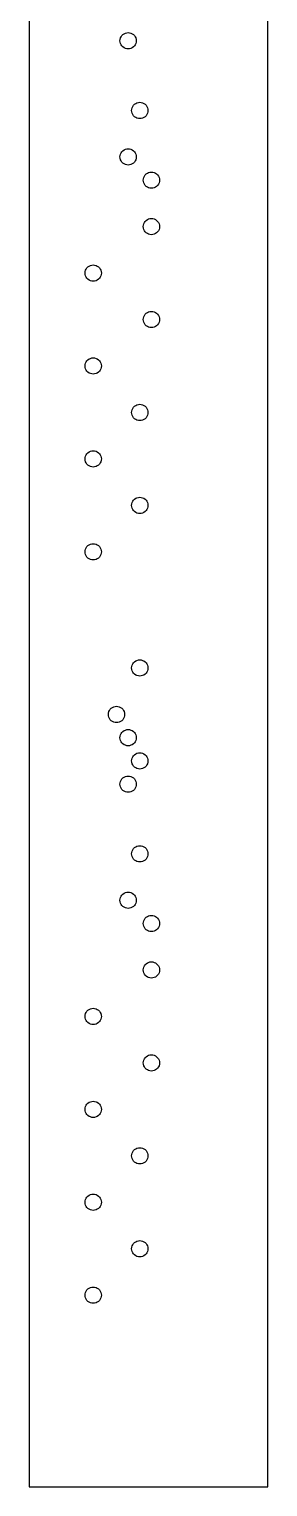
# Model space of a CAD drawing. Header units: metres. Extents: x 0 to 41, y 0 to 2000.
# Drawn here: x 0 to 41, y 0 to 251 of the extents above; entities that cross this region are included whole.
import ezdxf

# ---------------------------------------------------------------- set-up
doc = ezdxf.new("R2010")
doc.units = ezdxf.units.M

msp = doc.modelspace()

# ---------------------------------------------------------------- linework, layer by layer
for p, q in [((0, 2000), (0, 0)), ((41, 0), (41, 2000)), ((15.6, 249), (15.6213, 249.243)), ((15.6213, 248.757), (15.6, 249)), ((15.6213, 249.243), (15.6844, 249.479)), ((15.6844, 248.521), (15.6213, 248.757)), ((15.6844, 249.479), (15.7876, 249.7)), ((15.7876, 248.3), (15.6844, 248.521)), ((15.7876, 249.7), (15.9275, 249.9)), ((15.9275, 249.9), (16.1001, 250.072)), ((16.1001, 250.072), (16.3, 250.212)), ((16.3, 250.212), (16.5212, 250.316)), ((16.5212, 250.316), (16.7569, 250.379)), ((16.7569, 250.379), (17, 250.4)), ((17, 250.4), (17.2431, 250.379)), ((17.2431, 250.379), (17.4788, 250.316)), ((17.4788, 250.316), (17.7, 250.212)), ((17.7, 250.212), (17.8999, 250.072)), ((17.8999, 250.072), (18.0724, 249.9)), ((18.0724, 249.9), (18.2124, 249.7)), ((18.2124, 249.7), (18.3156, 249.479)), ((18.3156, 248.521), (18.2124, 248.3)), ((18.3156, 249.479), (18.3787, 249.243)), ((18.3787, 248.757), (18.3156, 248.521)), ((18.3787, 249.243), (18.4, 249)), ((18.4, 249), (18.3787, 248.757)), ((15.9275, 248.1), (15.7876, 248.3)), ((16.1001, 247.928), (15.9275, 248.1)), ((16.3, 247.788), (16.1001, 247.928)), ((16.5212, 247.684), (16.3, 247.788)), ((16.7569, 247.621), (16.5212, 247.684)), ((17, 247.6), (16.7569, 247.621)), ((17.2431, 247.621), (17, 247.6)), ((17.4788, 247.684), (17.2431, 247.621)), ((17.7, 247.788), (17.4788, 247.684)), ((17.8999, 247.928), (17.7, 247.788)), ((18.0724, 248.1), (17.8999, 247.928)), ((18.2124, 248.3), (18.0724, 248.1)), ((17.6, 237), (17.6213, 237.243)), ((17.6213, 236.757), (17.6, 237)), ((17.6213, 237.243), (17.6844, 237.479)), ((17.6844, 236.521), (17.6213, 236.757)), ((17.6844, 237.479), (17.7876, 237.7)), ((17.7876, 236.3), (17.6844, 236.521)), ((17.7876, 237.7), (17.9275, 237.9)), ((17.9275, 236.1), (17.7876, 236.3)), ((17.9275, 237.9), (18.1001, 238.072)), ((18.1001, 235.928), (17.9275, 236.1)), ((18.1001, 238.072), (18.3, 238.212)), ((18.3, 238.212), (18.5212, 238.316)), ((18.5212, 238.316), (18.7569, 238.379)), ((18.7569, 238.379), (19, 238.4)), ((19, 238.4), (19.2431, 238.379)), ((19.2431, 238.379), (19.4788, 238.316)), ((19.4788, 238.316), (19.7, 238.212)), ((19.7, 238.212), (19.8999, 238.072)), ((19.8999, 238.072), (20.0724, 237.9)), ((20.0724, 236.1), (19.8999, 235.928)), ((20.0724, 237.9), (20.2124, 237.7)), ((20.2124, 236.3), (20.0724, 236.1)), ((20.2124, 237.7), (20.3156, 237.479)), ((20.3156, 236.521), (20.2124, 236.3)), ((20.3156, 237.479), (20.3787, 237.243)), ((20.3787, 236.757), (20.3156, 236.521)), ((20.3787, 237.243), (20.4, 237)), ((20.4, 237), (20.3787, 236.757)), ((18.3, 235.788), (18.1001, 235.928)), ((18.5212, 235.684), (18.3, 235.788)), ((18.7569, 235.621), (18.5212, 235.684)), ((19, 235.6), (18.7569, 235.621)), ((19.2431, 235.621), (19, 235.6)), ((19.4788, 235.684), (19.2431, 235.621)), ((19.7, 235.788), (19.4788, 235.684)), ((19.8999, 235.928), (19.7, 235.788)), ((15.6, 229), (15.6213, 229.243)), ((15.6213, 228.757), (15.6, 229)), ((15.6213, 229.243), (15.6844, 229.479)), ((15.6844, 228.521), (15.6213, 228.757)), ((15.6844, 229.479), (15.7876, 229.7)), ((15.7876, 228.3), (15.6844, 228.521)), ((15.7876, 229.7), (15.9275, 229.9)), ((15.9275, 229.9), (16.1001, 230.072)), ((16.1001, 230.072), (16.3, 230.212)), ((16.3, 230.212), (16.5212, 230.316)), ((16.5212, 230.316), (16.7569, 230.379)), ((16.7569, 230.379), (17, 230.4)), ((17, 230.4), (17.2431, 230.379)), ((17.2431, 230.379), (17.4788, 230.316)), ((17.4788, 230.316), (17.7, 230.212)), ((17.7, 230.212), (17.8999, 230.072)), ((17.8999, 230.072), (18.0724, 229.9)), ((18.0724, 229.9), (18.2124, 229.7)), ((18.2124, 229.7), (18.3156, 229.479)), ((18.3156, 228.521), (18.2124, 228.3)), ((18.3156, 229.479), (18.3787, 229.243)), ((18.3787, 228.757), (18.3156, 228.521)), ((18.3787, 229.243), (18.4, 229)), ((18.4, 229), (18.3787, 228.757)), ((15.9275, 228.1), (15.7876, 228.3)), ((16.1001, 227.928), (15.9275, 228.1)), ((16.3, 227.788), (16.1001, 227.928)), ((16.5212, 227.684), (16.3, 227.788)), ((16.7569, 227.621), (16.5212, 227.684)), ((17, 227.6), (16.7569, 227.621)), ((17.2431, 227.621), (17, 227.6)), ((17.4788, 227.684), (17.2431, 227.621)), ((17.7, 227.788), (17.4788, 227.684)), ((17.8999, 227.928), (17.7, 227.788)), ((18.0724, 228.1), (17.8999, 227.928)), ((18.2124, 228.3), (18.0724, 228.1)), ((19.7876, 225.7), (19.9275, 225.9)), ((19.9275, 225.9), (20.1001, 226.072)), ((20.1001, 226.072), (20.3, 226.212)), ((20.3, 226.212), (20.5212, 226.316)), ((20.5212, 226.316), (20.7569, 226.379)), ((20.7569, 226.379), (21, 226.4)), ((21, 226.4), (21.2431, 226.379)), ((21.2431, 226.379), (21.4788, 226.316)), ((21.4788, 226.316), (21.7, 226.212)), ((21.7, 226.212), (21.8999, 226.072)), ((21.8999, 226.072), (22.0724, 225.9)), ((22.0724, 225.9), (22.2124, 225.7)), ((19.6, 225), (19.6213, 225.243)), ((19.6213, 224.757), (19.6, 225)), ((19.6213, 225.243), (19.6844, 225.479)), ((19.6844, 224.521), (19.6213, 224.757)), ((19.6844, 225.479), (19.7876, 225.7)), ((19.7876, 224.3), (19.6844, 224.521)), ((19.9275, 224.1), (19.7876, 224.3)), ((20.1001, 223.928), (19.9275, 224.1)), ((20.3, 223.788), (20.1001, 223.928)), ((20.5212, 223.684), (20.3, 223.788)), ((20.7569, 223.621), (20.5212, 223.684)), ((21, 223.6), (20.7569, 223.621)), ((21.2431, 223.621), (21, 223.6)), ((21.4788, 223.684), (21.2431, 223.621)), ((21.7, 223.788), (21.4788, 223.684)), ((21.8999, 223.928), (21.7, 223.788)), ((22.0724, 224.1), (21.8999, 223.928)), ((22.2124, 224.3), (22.0724, 224.1)), ((22.2124, 225.7), (22.3156, 225.479)), ((22.3156, 224.521), (22.2124, 224.3)), ((22.3156, 225.479), (22.3787, 225.243)), ((22.3787, 224.757), (22.3156, 224.521)), ((22.3787, 225.243), (22.4, 225)), ((22.4, 225), (22.3787, 224.757)), ((20.5212, 218.316), (20.7569, 218.379)), ((20.7569, 218.379), (21, 218.4)), ((21, 218.4), (21.2431, 218.379)), ((21.2431, 218.379), (21.4788, 218.316)), ((19.6, 217), (19.6213, 217.243)), ((19.6213, 216.757), (19.6, 217)), ((19.6213, 217.243), (19.6844, 217.479)), ((19.6844, 216.521), (19.6213, 216.757)), ((19.6844, 217.479), (19.7876, 217.7)), ((19.7876, 216.3), (19.6844, 216.521)), ((19.7876, 217.7), (19.9275, 217.9)), ((19.9275, 216.1), (19.7876, 216.3)), ((19.9275, 217.9), (20.1001, 218.072)), ((20.1001, 215.928), (19.9275, 216.1)), ((20.1001, 218.072), (20.3, 218.212)), ((20.3, 215.788), (20.1001, 215.928)), ((20.3, 218.212), (20.5212, 218.316)), ((21.4788, 218.316), (21.7, 218.212)), ((21.7, 218.212), (21.8999, 218.072)), ((21.8999, 215.928), (21.7, 215.788)), ((21.8999, 218.072), (22.0724, 217.9)), ((22.0724, 216.1), (21.8999, 215.928)), ((22.0724, 217.9), (22.2124, 217.7)), ((22.2124, 216.3), (22.0724, 216.1)), ((22.2124, 217.7), (22.3156, 217.479)), ((22.3156, 216.521), (22.2124, 216.3)), ((22.3156, 217.479), (22.3787, 217.243)), ((22.3787, 216.757), (22.3156, 216.521)), ((22.3787, 217.243), (22.4, 217)), ((22.4, 217), (22.3787, 216.757)), ((20.5212, 215.684), (20.3, 215.788)), ((20.7569, 215.621), (20.5212, 215.684)), ((21, 215.6), (20.7569, 215.621)), ((21.2431, 215.621), (21, 215.6)), ((21.4788, 215.684), (21.2431, 215.621)), ((21.7, 215.788), (21.4788, 215.684)), ((9.59999, 209), (9.62126, 209.243)), ((9.62126, 208.757), (9.59999, 209)), ((9.62126, 209.243), (9.68442, 209.479)), ((9.68442, 208.521), (9.62126, 208.757)), ((9.68442, 209.479), (9.78755, 209.7)), ((9.78755, 208.3), (9.68442, 208.521)), ((9.78755, 209.7), (9.92754, 209.9)), ((9.92754, 209.9), (10.1001, 210.072)), ((10.1001, 210.072), (10.3, 210.212)), ((10.3, 210.212), (10.5212, 210.316)), ((10.5212, 210.316), (10.7569, 210.379)), ((10.7569, 210.379), (11, 210.4)), ((11, 210.4), (11.2431, 210.379)), ((11.2431, 210.379), (11.4788, 210.316)), ((11.4788, 210.316), (11.7, 210.212)), ((11.7, 210.212), (11.8999, 210.072)), ((11.8999, 210.072), (12.0724, 209.9)), ((12.0724, 209.9), (12.2124, 209.7)), ((12.2124, 209.7), (12.3156, 209.479)), ((12.3156, 208.521), (12.2124, 208.3)), ((12.3156, 209.479), (12.3787, 209.243)), ((12.3787, 208.757), (12.3156, 208.521)), ((12.3787, 209.243), (12.4, 209)), ((12.4, 209), (12.3787, 208.757)), ((9.92754, 208.1), (9.78755, 208.3)), ((10.1001, 207.928), (9.92754, 208.1)), ((10.3, 207.788), (10.1001, 207.928)), ((10.5212, 207.684), (10.3, 207.788)), ((10.7569, 207.621), (10.5212, 207.684)), ((11, 207.6), (10.7569, 207.621)), ((11.2431, 207.621), (11, 207.6)), ((11.4788, 207.684), (11.2431, 207.621)), ((11.7, 207.788), (11.4788, 207.684)), ((11.8999, 207.928), (11.7, 207.788)), ((12.0724, 208.1), (11.8999, 207.928)), ((12.2124, 208.3), (12.0724, 208.1)), ((19.6, 201), (19.6213, 201.243)), ((19.6213, 200.757), (19.6, 201)), ((19.6213, 201.243), (19.6844, 201.479)), ((19.6844, 201.479), (19.7876, 201.7)), ((19.7876, 201.7), (19.9275, 201.9)), ((19.9275, 201.9), (20.1001, 202.072)), ((20.1001, 202.072), (20.3, 202.212)), ((20.3, 202.212), (20.5212, 202.316)), ((20.5212, 202.316), (20.7569, 202.379)), ((20.7569, 202.379), (21, 202.4)), ((21, 202.4), (21.2431, 202.379)), ((21.2431, 202.379), (21.4788, 202.316)), ((21.4788, 202.316), (21.7, 202.212)), ((21.7, 202.212), (21.8999, 202.072)), ((21.8999, 202.072), (22.0724, 201.9)), ((22.0724, 201.9), (22.2124, 201.7)), ((22.2124, 201.7), (22.3156, 201.479)), ((22.3156, 201.479), (22.3787, 201.243)), ((22.3787, 201.243), (22.4, 201)), ((22.4, 201), (22.3787, 200.757)), ((19.6844, 200.521), (19.6213, 200.757)), ((19.7876, 200.3), (19.6844, 200.521)), ((19.9275, 200.1), (19.7876, 200.3)), ((20.1001, 199.928), (19.9275, 200.1)), ((20.3, 199.788), (20.1001, 199.928)), ((20.5212, 199.684), (20.3, 199.788)), ((20.7569, 199.621), (20.5212, 199.684)), ((21, 199.6), (20.7569, 199.621)), ((21.2431, 199.621), (21, 199.6)), ((21.4788, 199.684), (21.2431, 199.621)), ((21.7, 199.788), (21.4788, 199.684)), ((21.8999, 199.928), (21.7, 199.788)), ((22.0724, 200.1), (21.8999, 199.928)), ((22.2124, 200.3), (22.0724, 200.1)), ((22.3156, 200.521), (22.2124, 200.3)), ((22.3787, 200.757), (22.3156, 200.521)), ((9.62126, 193.243), (9.68442, 193.479)), ((9.68442, 193.479), (9.78755, 193.7)), ((9.78755, 193.7), (9.92754, 193.9)), ((9.92754, 193.9), (10.1001, 194.072)), ((10.1001, 194.072), (10.3, 194.212)), ((10.3, 194.212), (10.5212, 194.316)), ((10.5212, 194.316), (10.7569, 194.379)), ((10.7569, 194.379), (11, 194.4)), ((11, 194.4), (11.2431, 194.379)), ((11.2431, 194.379), (11.4788, 194.316)), ((11.4788, 194.316), (11.7, 194.212)), ((11.7, 194.212), (11.8999, 194.072)), ((11.8999, 194.072), (12.0724, 193.9)), ((12.0724, 193.9), (12.2124, 193.7)), ((12.2124, 193.7), (12.3156, 193.479)), ((12.3156, 193.479), (12.3787, 193.243)), ((9.59999, 193), (9.62126, 193.243)), ((9.62126, 192.757), (9.59999, 193)), ((9.68442, 192.521), (9.62126, 192.757)), ((9.78755, 192.3), (9.68442, 192.521)), ((9.92754, 192.1), (9.78755, 192.3)), ((10.1001, 191.928), (9.92754, 192.1)), ((10.3, 191.788), (10.1001, 191.928)), ((10.5212, 191.684), (10.3, 191.788)), ((10.7569, 191.621), (10.5212, 191.684)), ((11, 191.6), (10.7569, 191.621)), ((11.2431, 191.621), (11, 191.6)), ((11.4788, 191.684), (11.2431, 191.621)), ((11.7, 191.788), (11.4788, 191.684)), ((11.8999, 191.928), (11.7, 191.788)), ((12.0724, 192.1), (11.8999, 191.928)), ((12.2124, 192.3), (12.0724, 192.1)), ((12.3156, 192.521), (12.2124, 192.3)), ((12.3787, 192.757), (12.3156, 192.521)), ((12.3787, 193.243), (12.4, 193)), ((12.4, 193), (12.3787, 192.757)), ((17.7876, 185.7), (17.9275, 185.9)), ((17.9275, 185.9), (18.1001, 186.072)), ((18.1001, 186.072), (18.3, 186.212)), ((18.3, 186.212), (18.5212, 186.316)), ((18.5212, 186.316), (18.7569, 186.379)), ((18.7569, 186.379), (19, 186.4)), ((19, 186.4), (19.2431, 186.379)), ((19.2431, 186.379), (19.4788, 186.316)), ((19.4788, 186.316), (19.7, 186.212)), ((19.7, 186.212), (19.8999, 186.072)), ((19.8999, 186.072), (20.0724, 185.9)), ((20.0724, 185.9), (20.2124, 185.7)), ((17.6, 185), (17.6213, 185.243)), ((17.6213, 184.757), (17.6, 185)), ((17.6213, 185.243), (17.6844, 185.479)), ((17.6844, 184.521), (17.6213, 184.757)), ((17.6844, 185.479), (17.7876, 185.7)), ((17.7876, 184.3), (17.6844, 184.521)), ((17.9275, 184.1), (17.7876, 184.3)), ((18.1001, 183.928), (17.9275, 184.1)), ((18.3, 183.788), (18.1001, 183.928)), ((18.5212, 183.684), (18.3, 183.788)), ((18.7569, 183.621), (18.5212, 183.684)), ((19, 183.6), (18.7569, 183.621)), ((19.2431, 183.621), (19, 183.6)), ((19.4788, 183.684), (19.2431, 183.621)), ((19.7, 183.788), (19.4788, 183.684)), ((19.8999, 183.928), (19.7, 183.788)), ((20.0724, 184.1), (19.8999, 183.928)), ((20.2124, 184.3), (20.0724, 184.1)), ((20.2124, 185.7), (20.3156, 185.479)), ((20.3156, 184.521), (20.2124, 184.3)), ((20.3156, 185.479), (20.3787, 185.243)), ((20.3787, 184.757), (20.3156, 184.521)), ((20.3787, 185.243), (20.4, 185)), ((20.4, 185), (20.3787, 184.757)), ((10.1001, 178.072), (10.3, 178.212)), ((10.3, 178.212), (10.5212, 178.316)), ((10.5212, 178.316), (10.7569, 178.379)), ((10.7569, 178.379), (11, 178.4)), ((11, 178.4), (11.2431, 178.379)), ((11.2431, 178.379), (11.4788, 178.316)), ((11.4788, 178.316), (11.7, 178.212)), ((11.7, 178.212), (11.8999, 178.072)), ((9.59999, 177), (9.62126, 177.243)), ((9.62126, 176.757), (9.59999, 177)), ((9.62126, 177.243), (9.68442, 177.479)), ((9.68442, 176.521), (9.62126, 176.757)), ((9.68442, 177.479), (9.78755, 177.7)), ((9.78755, 176.3), (9.68442, 176.521)), ((9.78755, 177.7), (9.92754, 177.9)), ((9.92754, 176.1), (9.78755, 176.3)), ((9.92754, 177.9), (10.1001, 178.072)), ((10.1001, 175.928), (9.92754, 176.1)), ((10.3, 175.788), (10.1001, 175.928)), ((10.5212, 175.684), (10.3, 175.788)), ((11.7, 175.788), (11.4788, 175.684)), ((11.8999, 175.928), (11.7, 175.788)), ((11.8999, 178.072), (12.0724, 177.9)), ((12.0724, 176.1), (11.8999, 175.928)), ((12.0724, 177.9), (12.2124, 177.7)), ((12.2124, 176.3), (12.0724, 176.1)), ((12.2124, 177.7), (12.3156, 177.479)), ((12.3156, 176.521), (12.2124, 176.3)), ((12.3156, 177.479), (12.3787, 177.243)), ((12.3787, 176.757), (12.3156, 176.521)), ((12.3787, 177.243), (12.4, 177)), ((12.4, 177), (12.3787, 176.757)), ((10.7569, 175.621), (10.5212, 175.684)), ((11, 175.6), (10.7569, 175.621)), ((11.2431, 175.621), (11, 175.6)), ((11.4788, 175.684), (11.2431, 175.621)), ((17.6, 169), (17.6213, 169.243)), ((17.6213, 168.757), (17.6, 169)), ((17.6213, 169.243), (17.6844, 169.479)), ((17.6844, 168.521), (17.6213, 168.757)), ((17.6844, 169.479), (17.7876, 169.7)), ((17.7876, 168.3), (17.6844, 168.521)), ((17.7876, 169.7), (17.9275, 169.9)), ((17.9275, 168.1), (17.7876, 168.3)), ((17.9275, 169.9), (18.1001, 170.072)), ((18.1001, 170.072), (18.3, 170.212)), ((18.3, 170.212), (18.5212, 170.316)), ((18.5212, 170.316), (18.7569, 170.379)), ((18.7569, 170.379), (19, 170.4)), ((19, 170.4), (19.2431, 170.379)), ((19.2431, 170.379), (19.4788, 170.316)), ((19.4788, 170.316), (19.7, 170.212)), ((19.7, 170.212), (19.8999, 170.072)), ((19.8999, 170.072), (20.0724, 169.9)), ((20.0724, 169.9), (20.2124, 169.7)), ((20.2124, 168.3), (20.0724, 168.1)), ((20.2124, 169.7), (20.3156, 169.479)), ((20.3156, 168.521), (20.2124, 168.3)), ((20.3156, 169.479), (20.3787, 169.243)), ((20.3787, 168.757), (20.3156, 168.521)), ((20.3787, 169.243), (20.4, 169)), ((20.4, 169), (20.3787, 168.757)), ((18.1001, 167.928), (17.9275, 168.1)), ((18.3, 167.788), (18.1001, 167.928)), ((18.5212, 167.684), (18.3, 167.788)), ((18.7569, 167.621), (18.5212, 167.684)), ((19, 167.6), (18.7569, 167.621)), ((19.2431, 167.621), (19, 167.6)), ((19.4788, 167.684), (19.2431, 167.621)), ((19.7, 167.788), (19.4788, 167.684)), ((19.8999, 167.928), (19.7, 167.788)), ((20.0724, 168.1), (19.8999, 167.928)), ((9.59999, 161), (9.62126, 161.243)), ((9.62126, 160.757), (9.59999, 161)), ((9.62126, 161.243), (9.68442, 161.479)), ((9.68442, 160.521), (9.62126, 160.757)), ((9.68442, 161.479), (9.78755, 161.7)), ((9.78755, 161.7), (9.92754, 161.9)), ((9.92754, 161.9), (10.1001, 162.072)), ((10.1001, 162.072), (10.3, 162.212)), ((10.3, 162.212), (10.5212, 162.316)), ((10.5212, 162.316), (10.7569, 162.379)), ((10.7569, 162.379), (11, 162.4)), ((11, 162.4), (11.2431, 162.379)), ((11.2431, 162.379), (11.4788, 162.316)), ((11.4788, 162.316), (11.7, 162.212)), ((11.7, 162.212), (11.8999, 162.072)), ((11.8999, 162.072), (12.0724, 161.9)), ((12.0724, 161.9), (12.2124, 161.7)), ((12.2124, 161.7), (12.3156, 161.479)), ((12.3156, 161.479), (12.3787, 161.243)), ((12.3787, 160.757), (12.3156, 160.521)), ((12.3787, 161.243), (12.4, 161)), ((12.4, 161), (12.3787, 160.757)), ((9.78755, 160.3), (9.68442, 160.521)), ((9.92754, 160.1), (9.78755, 160.3)), ((10.1001, 159.928), (9.92754, 160.1)), ((10.3, 159.788), (10.1001, 159.928)), ((10.5212, 159.684), (10.3, 159.788)), ((10.7569, 159.621), (10.5212, 159.684)), ((11, 159.6), (10.7569, 159.621)), ((11.2431, 159.621), (11, 159.6)), ((11.4788, 159.684), (11.2431, 159.621)), ((11.7, 159.788), (11.4788, 159.684)), ((11.8999, 159.928), (11.7, 159.788)), ((12.0724, 160.1), (11.8999, 159.928)), ((12.2124, 160.3), (12.0724, 160.1)), ((12.3156, 160.521), (12.2124, 160.3)), ((17.6, 141), (17.6213, 141.243)), ((17.6213, 140.757), (17.6, 141)), ((17.6213, 141.243), (17.6844, 141.479)), ((17.6844, 140.521), (17.6213, 140.757)), ((17.6844, 141.479), (17.7876, 141.7)), ((17.7876, 141.7), (17.9275, 141.9)), ((17.9275, 141.9), (18.1001, 142.072)), ((18.1001, 142.072), (18.3, 142.212)), ((18.3, 142.212), (18.5212, 142.316)), ((18.5212, 142.316), (18.7569, 142.379)), ((18.7569, 142.379), (19, 142.4)), ((19, 142.4), (19.2431, 142.379)), ((19.2431, 142.379), (19.4788, 142.316)), ((19.4788, 142.316), (19.7, 142.212)), ((19.7, 142.212), (19.8999, 142.072)), ((19.8999, 142.072), (20.0724, 141.9)), ((20.0724, 141.9), (20.2124, 141.7)), ((20.2124, 141.7), (20.3156, 141.479)), ((20.3156, 141.479), (20.3787, 141.243)), ((20.3787, 140.757), (20.3156, 140.521)), ((20.3787, 141.243), (20.4, 141)), ((20.4, 141), (20.3787, 140.757)), ((17.7876, 140.3), (17.6844, 140.521)), ((17.9275, 140.1), (17.7876, 140.3)), ((18.1001, 139.928), (17.9275, 140.1)), ((18.3, 139.788), (18.1001, 139.928)), ((18.5212, 139.684), (18.3, 139.788)), ((18.7569, 139.621), (18.5212, 139.684)), ((19, 139.6), (18.7569, 139.621)), ((19.2431, 139.621), (19, 139.6)), ((19.4788, 139.684), (19.2431, 139.621)), ((19.7, 139.788), (19.4788, 139.684)), ((19.8999, 139.928), (19.7, 139.788)), ((20.0724, 140.1), (19.8999, 139.928)), ((20.2124, 140.3), (20.0724, 140.1)), ((20.3156, 140.521), (20.2124, 140.3)), ((13.6, 133), (13.6213, 133.243)), ((13.6213, 133.243), (13.6844, 133.479)), ((13.6844, 133.479), (13.7876, 133.7)), ((13.7876, 133.7), (13.9275, 133.9)), ((13.9275, 133.9), (14.1001, 134.072)), ((14.1001, 134.072), (14.3, 134.212)), ((14.3, 134.212), (14.5212, 134.316)), ((14.5212, 134.316), (14.7569, 134.379)), ((14.7569, 134.379), (15, 134.4)), ((15, 134.4), (15.2431, 134.379)), ((15.2431, 134.379), (15.4788, 134.316)), ((15.4788, 134.316), (15.7, 134.212)), ((15.7, 134.212), (15.8999, 134.072)), ((15.8999, 134.072), (16.0724, 133.9)), ((16.0724, 133.9), (16.2124, 133.7)), ((16.2124, 133.7), (16.3156, 133.479)), ((16.3156, 133.479), (16.3787, 133.243)), ((16.3787, 133.243), (16.4, 133)), ((13.6213, 132.757), (13.6, 133)), ((13.6844, 132.521), (13.6213, 132.757)), ((13.7876, 132.3), (13.6844, 132.521)), ((13.9275, 132.1), (13.7876, 132.3)), ((14.1001, 131.928), (13.9275, 132.1)), ((14.3, 131.788), (14.1001, 131.928)), ((14.5212, 131.684), (14.3, 131.788)), ((14.7569, 131.621), (14.5212, 131.684)), ((15, 131.6), (14.7569, 131.621)), ((15.2431, 131.621), (15, 131.6)), ((15.4788, 131.684), (15.2431, 131.621)), ((15.7, 131.788), (15.4788, 131.684)), ((15.8999, 131.928), (15.7, 131.788)), ((16.0724, 132.1), (15.8999, 131.928)), ((16.2124, 132.3), (16.0724, 132.1)), ((16.3156, 132.521), (16.2124, 132.3)), ((16.3787, 132.757), (16.3156, 132.521)), ((16.4, 133), (16.3787, 132.757)), ((15.6, 129), (15.6213, 129.243)), ((15.6213, 128.757), (15.6, 129)), ((15.6213, 129.243), (15.6844, 129.479)), ((15.6844, 128.521), (15.6213, 128.757)), ((15.6844, 129.479), (15.7876, 129.7)), ((15.7876, 128.3), (15.6844, 128.521)), ((15.7876, 129.7), (15.9275, 129.9)), ((15.9275, 128.1), (15.7876, 128.3)), ((15.9275, 129.9), (16.1001, 130.072)), ((16.1001, 127.928), (15.9275, 128.1)), ((16.1001, 130.072), (16.3, 130.212)), ((16.3, 130.212), (16.5212, 130.316)), ((16.5212, 130.316), (16.7569, 130.379)), ((16.7569, 130.379), (17, 130.4)), ((17, 130.4), (17.2431, 130.379)), ((17.2431, 130.379), (17.4788, 130.316)), ((17.4788, 130.316), (17.7, 130.212)), ((17.7, 130.212), (17.8999, 130.072)), ((17.8999, 130.072), (18.0724, 129.9)), ((18.0724, 128.1), (17.8999, 127.928)), ((18.0724, 129.9), (18.2124, 129.7)), ((18.2124, 128.3), (18.0724, 128.1)), ((18.2124, 129.7), (18.3156, 129.479)), ((18.3156, 128.521), (18.2124, 128.3)), ((18.3156, 129.479), (18.3787, 129.243)), ((18.3787, 128.757), (18.3156, 128.521)), ((18.3787, 129.243), (18.4, 129)), ((18.4, 129), (18.3787, 128.757)), ((16.3, 127.788), (16.1001, 127.928)), ((16.5212, 127.684), (16.3, 127.788)), ((16.7569, 127.621), (16.5212, 127.684)), ((17, 127.6), (16.7569, 127.621)), ((17.2431, 127.621), (17, 127.6)), ((17.4788, 127.684), (17.2431, 127.621)), ((17.7, 127.788), (17.4788, 127.684)), ((17.6844, 125.479), (17.7876, 125.7)), ((17.8999, 127.928), (17.7, 127.788)), ((17.7876, 125.7), (17.9275, 125.9)), ((17.9275, 125.9), (18.1001, 126.072)), ((18.1001, 126.072), (18.3, 126.212)), ((18.3, 126.212), (18.5212, 126.316)), ((18.5212, 126.316), (18.7569, 126.379)), ((18.7569, 126.379), (19, 126.4)), ((19, 126.4), (19.2431, 126.379)), ((19.2431, 126.379), (19.4788, 126.316)), ((19.4788, 126.316), (19.7, 126.212)), ((19.7, 126.212), (19.8999, 126.072)), ((19.8999, 126.072), (20.0724, 125.9)), ((20.0724, 125.9), (20.2124, 125.7)), ((20.2124, 125.7), (20.3156, 125.479)), ((17.6, 125), (17.6213, 125.243)), ((17.6213, 124.757), (17.6, 125)), ((17.6213, 125.243), (17.6844, 125.479)), ((17.6844, 124.521), (17.6213, 124.757)), ((17.7876, 124.3), (17.6844, 124.521)), ((17.9275, 124.1), (17.7876, 124.3)), ((18.1001, 123.928), (17.9275, 124.1)), ((18.3, 123.788), (18.1001, 123.928)), ((18.5212, 123.684), (18.3, 123.788)), ((18.7569, 123.621), (18.5212, 123.684)), ((19, 123.6), (18.7569, 123.621)), ((19.2431, 123.621), (19, 123.6)), ((19.4788, 123.684), (19.2431, 123.621)), ((19.7, 123.788), (19.4788, 123.684)), ((19.8999, 123.928), (19.7, 123.788)), ((20.0724, 124.1), (19.8999, 123.928)), ((20.2124, 124.3), (20.0724, 124.1)), ((20.3156, 124.521), (20.2124, 124.3)), ((20.3156, 125.479), (20.3787, 125.243)), ((20.3787, 124.757), (20.3156, 124.521)), ((20.3787, 125.243), (20.4, 125)), ((20.4, 125), (20.3787, 124.757)), ((15.6, 121), (15.6213, 121.243)), ((15.6213, 120.757), (15.6, 121)), ((15.6213, 121.243), (15.6844, 121.479)), ((15.6844, 120.521), (15.6213, 120.757)), ((15.6844, 121.479), (15.7876, 121.7)), ((15.7876, 120.3), (15.6844, 120.521)), ((15.7876, 121.7), (15.9275, 121.9)), ((15.9275, 121.9), (16.1001, 122.072)), ((16.1001, 122.072), (16.3, 122.212)), ((16.3, 122.212), (16.5212, 122.316)), ((16.5212, 122.316), (16.7569, 122.379)), ((16.7569, 122.379), (17, 122.4)), ((17, 122.4), (17.2431, 122.379)), ((17.2431, 122.379), (17.4788, 122.316)), ((17.4788, 122.316), (17.7, 122.212)), ((17.7, 122.212), (17.8999, 122.072)), ((17.8999, 122.072), (18.0724, 121.9)), ((18.0724, 121.9), (18.2124, 121.7)), ((18.2124, 121.7), (18.3156, 121.479)), ((18.3156, 120.521), (18.2124, 120.3)), ((18.3156, 121.479), (18.3787, 121.243)), ((18.3787, 120.757), (18.3156, 120.521)), ((18.3787, 121.243), (18.4, 121)), ((18.4, 121), (18.3787, 120.757)), ((15.9275, 120.1), (15.7876, 120.3)), ((16.1001, 119.928), (15.9275, 120.1)), ((16.3, 119.788), (16.1001, 119.928)), ((16.5212, 119.684), (16.3, 119.788)), ((16.7569, 119.621), (16.5212, 119.684)), ((17, 119.6), (16.7569, 119.621)), ((17.2431, 119.621), (17, 119.6)), ((17.4788, 119.684), (17.2431, 119.621)), ((17.7, 119.788), (17.4788, 119.684)), ((17.8999, 119.928), (17.7, 119.788)), ((18.0724, 120.1), (17.8999, 119.928)), ((18.2124, 120.3), (18.0724, 120.1)), ((17.6, 109), (17.6213, 109.243)), ((17.6213, 108.757), (17.6, 109)), ((17.6213, 109.243), (17.6844, 109.479)), ((17.6844, 108.521), (17.6213, 108.757)), ((17.6844, 109.479), (17.7876, 109.7)), ((17.7876, 108.3), (17.6844, 108.521)), ((17.7876, 109.7), (17.9275, 109.9)), ((17.9275, 108.1), (17.7876, 108.3)), ((17.9275, 109.9), (18.1001, 110.072)), ((18.1001, 107.928), (17.9275, 108.1)), ((18.1001, 110.072), (18.3, 110.212)), ((18.3, 110.212), (18.5212, 110.316)), ((18.5212, 110.316), (18.7569, 110.379)), ((18.7569, 110.379), (19, 110.4)), ((19, 110.4), (19.2431, 110.379)), ((19.2431, 110.379), (19.4788, 110.316)), ((19.4788, 110.316), (19.7, 110.212)), ((19.7, 110.212), (19.8999, 110.072)), ((19.8999, 110.072), (20.0724, 109.9)), ((20.0724, 108.1), (19.8999, 107.928)), ((20.0724, 109.9), (20.2124, 109.7)), ((20.2124, 108.3), (20.0724, 108.1)), ((20.2124, 109.7), (20.3156, 109.479)), ((20.3156, 108.521), (20.2124, 108.3)), ((20.3156, 109.479), (20.3787, 109.243)), ((20.3787, 108.757), (20.3156, 108.521)), ((20.3787, 109.243), (20.4, 109)), ((20.4, 109), (20.3787, 108.757)), ((18.3, 107.788), (18.1001, 107.928)), ((18.5212, 107.684), (18.3, 107.788)), ((18.7569, 107.621), (18.5212, 107.684)), ((19, 107.6), (18.7569, 107.621)), ((19.2431, 107.621), (19, 107.6)), ((19.4788, 107.684), (19.2431, 107.621)), ((19.7, 107.788), (19.4788, 107.684)), ((19.8999, 107.928), (19.7, 107.788)), ((15.6, 101), (15.6213, 101.243)), ((15.6213, 100.757), (15.6, 101)), ((15.6213, 101.243), (15.6844, 101.479)), ((15.6844, 100.521), (15.6213, 100.757)), ((15.6844, 101.479), (15.7876, 101.7)), ((15.7876, 100.3), (15.6844, 100.521)), ((15.7876, 101.7), (15.9275, 101.9)), ((15.9275, 101.9), (16.1001, 102.072)), ((16.1001, 102.072), (16.3, 102.212)), ((16.3, 102.212), (16.5212, 102.316)), ((16.5212, 102.316), (16.7569, 102.379)), ((16.7569, 102.379), (17, 102.4)), ((17, 102.4), (17.2431, 102.379)), ((17.2431, 102.379), (17.4788, 102.316)), ((17.4788, 102.316), (17.7, 102.212)), ((17.7, 102.212), (17.8999, 102.072)), ((17.8999, 102.072), (18.0724, 101.9)), ((18.0724, 101.9), (18.2124, 101.7)), ((18.2124, 101.7), (18.3156, 101.479)), ((18.3156, 100.521), (18.2124, 100.3)), ((18.3156, 101.479), (18.3787, 101.243)), ((18.3787, 100.757), (18.3156, 100.521)), ((18.3787, 101.243), (18.4, 101)), ((18.4, 101), (18.3787, 100.757)), ((15.9275, 100.1), (15.7876, 100.3)), ((16.1001, 99.9275), (15.9275, 100.1)), ((16.3, 99.7876), (16.1001, 99.9275)), ((16.5212, 99.6844), (16.3, 99.7876)), ((16.7569, 99.6213), (16.5212, 99.6844)), ((17, 99.6), (16.7569, 99.6213)), ((17.2431, 99.6213), (17, 99.6)), ((17.4788, 99.6844), (17.2431, 99.6213)), ((17.7, 99.7876), (17.4788, 99.6844)), ((17.8999, 99.9275), (17.7, 99.7876)), ((18.0724, 100.1), (17.8999, 99.9275)), ((18.2124, 100.3), (18.0724, 100.1)), ((19.7876, 97.7), (19.9275, 97.8999)), ((19.9275, 97.8999), (20.1001, 98.0725)), ((20.1001, 98.0725), (20.3, 98.2124)), ((20.3, 98.2124), (20.5212, 98.3156)), ((20.5212, 98.3156), (20.7569, 98.3787)), ((20.7569, 98.3787), (21, 98.4)), ((21, 98.4), (21.2431, 98.3787)), ((21.2431, 98.3787), (21.4788, 98.3156)), ((21.4788, 98.3156), (21.7, 98.2124)), ((21.7, 98.2124), (21.8999, 98.0725)), ((21.8999, 98.0725), (22.0724, 97.8999)), ((22.0724, 97.8999), (22.2124, 97.7)), ((19.6, 97), (19.6213, 97.2431)), ((19.6213, 96.7569), (19.6, 97)), ((19.6213, 97.2431), (19.6844, 97.4788)), ((19.6844, 96.5212), (19.6213, 96.7569)), ((19.6844, 97.4788), (19.7876, 97.7)), ((19.7876, 96.3), (19.6844, 96.5212)), ((19.9275, 96.1001), (19.7876, 96.3)), ((20.1001, 95.9275), (19.9275, 96.1001)), ((20.3, 95.7876), (20.1001, 95.9275)), ((20.5212, 95.6844), (20.3, 95.7876)), ((20.7569, 95.6213), (20.5212, 95.6844)), ((21, 95.6), (20.7569, 95.6213)), ((21.2431, 95.6213), (21, 95.6)), ((21.4788, 95.6844), (21.2431, 95.6213)), ((21.7, 95.7876), (21.4788, 95.6844)), ((21.8999, 95.9275), (21.7, 95.7876)), ((22.0724, 96.1001), (21.8999, 95.9275)), ((22.2124, 96.3), (22.0724, 96.1001)), ((22.2124, 97.7), (22.3156, 97.4788)), ((22.3156, 96.5212), (22.2124, 96.3)), ((22.3156, 97.4788), (22.3787, 97.2431)), ((22.3787, 96.7569), (22.3156, 96.5212)), ((22.3787, 97.2431), (22.4, 97)), ((22.4, 97), (22.3787, 96.7569)), ((20.5212, 90.3156), (20.7569, 90.3787)), ((20.7569, 90.3787), (21, 90.4)), ((21, 90.4), (21.2431, 90.3787)), ((21.2431, 90.3787), (21.4788, 90.3156)), ((19.6, 89), (19.6213, 89.2431)), ((19.6213, 88.7569), (19.6, 89)), ((19.6213, 89.2431), (19.6844, 89.4788)), ((19.6844, 88.5212), (19.6213, 88.7569)), ((19.6844, 89.4788), (19.7876, 89.7)), ((19.7876, 88.3), (19.6844, 88.5212)), ((19.7876, 89.7), (19.9275, 89.8999)), ((19.9275, 88.1001), (19.7876, 88.3)), ((19.9275, 89.8999), (20.1001, 90.0725)), ((20.1001, 87.9275), (19.9275, 88.1001)), ((20.1001, 90.0725), (20.3, 90.2124)), ((20.3, 87.7876), (20.1001, 87.9275)), ((20.3, 90.2124), (20.5212, 90.3156)), ((21.4788, 90.3156), (21.7, 90.2124)), ((21.7, 90.2124), (21.8999, 90.0725)), ((21.8999, 87.9275), (21.7, 87.7876)), ((21.8999, 90.0725), (22.0724, 89.8999)), ((22.0724, 88.1001), (21.8999, 87.9275)), ((22.0724, 89.8999), (22.2124, 89.7)), ((22.2124, 88.3), (22.0724, 88.1001)), ((22.2124, 89.7), (22.3156, 89.4788)), ((22.3156, 88.5212), (22.2124, 88.3)), ((22.3156, 89.4788), (22.3787, 89.2431)), ((22.3787, 88.7569), (22.3156, 88.5212)), ((22.3787, 89.2431), (22.4, 89)), ((22.4, 89), (22.3787, 88.7569)), ((20.5212, 87.6844), (20.3, 87.7876)), ((20.7569, 87.6213), (20.5212, 87.6844)), ((21, 87.6), (20.7569, 87.6213)), ((21.2431, 87.6213), (21, 87.6)), ((21.4788, 87.6844), (21.2431, 87.6213)), ((21.7, 87.7876), (21.4788, 87.6844)), ((9.59999, 81), (9.62126, 81.2431)), ((9.62126, 80.7569), (9.59999, 81)), ((9.62126, 81.2431), (9.68442, 81.4788)), ((9.68442, 80.5212), (9.62126, 80.7569)), ((9.68442, 81.4788), (9.78755, 81.7)), ((9.78755, 80.3), (9.68442, 80.5212)), ((9.78755, 81.7), (9.92754, 81.8999)), ((9.92754, 81.8999), (10.1001, 82.0725)), ((10.1001, 82.0725), (10.3, 82.2124)), ((10.3, 82.2124), (10.5212, 82.3156)), ((10.5212, 82.3156), (10.7569, 82.3787)), ((10.7569, 82.3787), (11, 82.4)), ((11, 82.4), (11.2431, 82.3787)), ((11.2431, 82.3787), (11.4788, 82.3156)), ((11.4788, 82.3156), (11.7, 82.2124)), ((11.7, 82.2124), (11.8999, 82.0725)), ((11.8999, 82.0725), (12.0724, 81.8999)), ((12.0724, 81.8999), (12.2124, 81.7)), ((12.2124, 81.7), (12.3156, 81.4788)), ((12.3156, 80.5212), (12.2124, 80.3)), ((12.3156, 81.4788), (12.3787, 81.2431)), ((12.3787, 80.7569), (12.3156, 80.5212)), ((12.3787, 81.2431), (12.4, 81)), ((12.4, 81), (12.3787, 80.7569)), ((9.92754, 80.1001), (9.78755, 80.3)), ((10.1001, 79.9275), (9.92754, 80.1001)), ((10.3, 79.7876), (10.1001, 79.9275)), ((10.5212, 79.6844), (10.3, 79.7876)), ((10.7569, 79.6213), (10.5212, 79.6844)), ((11, 79.6), (10.7569, 79.6213)), ((11.2431, 79.6213), (11, 79.6)), ((11.4788, 79.6844), (11.2431, 79.6213)), ((11.7, 79.7876), (11.4788, 79.6844)), ((11.8999, 79.9275), (11.7, 79.7876)), ((12.0724, 80.1001), (11.8999, 79.9275)), ((12.2124, 80.3), (12.0724, 80.1001)), ((19.6, 73), (19.6213, 73.2431)), ((19.6213, 72.7569), (19.6, 73)), ((19.6213, 73.2431), (19.6844, 73.4788)), ((19.6844, 73.4788), (19.7876, 73.7)), ((19.7876, 73.7), (19.9275, 73.8999)), ((19.9275, 73.8999), (20.1001, 74.0725)), ((20.1001, 74.0725), (20.3, 74.2124)), ((20.3, 74.2124), (20.5212, 74.3156)), ((20.5212, 74.3156), (20.7569, 74.3787)), ((20.7569, 74.3787), (21, 74.4)), ((21, 74.4), (21.2431, 74.3787)), ((21.2431, 74.3787), (21.4788, 74.3156)), ((21.4788, 74.3156), (21.7, 74.2124)), ((21.7, 74.2124), (21.8999, 74.0725)), ((21.8999, 74.0725), (22.0724, 73.8999)), ((22.0724, 73.8999), (22.2124, 73.7)), ((22.2124, 73.7), (22.3156, 73.4788)), ((22.3156, 73.4788), (22.3787, 73.2431)), ((22.3787, 73.2431), (22.4, 73)), ((22.4, 73), (22.3787, 72.7569)), ((19.6844, 72.5212), (19.6213, 72.7569)), ((19.7876, 72.3), (19.6844, 72.5212)), ((19.9275, 72.1001), (19.7876, 72.3)), ((20.1001, 71.9275), (19.9275, 72.1001)), ((20.3, 71.7876), (20.1001, 71.9275)), ((20.5212, 71.6844), (20.3, 71.7876)), ((20.7569, 71.6213), (20.5212, 71.6844)), ((21, 71.6), (20.7569, 71.6213)), ((21.2431, 71.6213), (21, 71.6)), ((21.4788, 71.6844), (21.2431, 71.6213)), ((21.7, 71.7876), (21.4788, 71.6844)), ((21.8999, 71.9275), (21.7, 71.7876)), ((22.0724, 72.1001), (21.8999, 71.9275)), ((22.2124, 72.3), (22.0724, 72.1001)), ((22.3156, 72.5212), (22.2124, 72.3)), ((22.3787, 72.7569), (22.3156, 72.5212)), ((9.62126, 65.2431), (9.68442, 65.4788)), ((9.68442, 65.4788), (9.78755, 65.7)), ((9.78755, 65.7), (9.92754, 65.8999)), ((9.92754, 65.8999), (10.1001, 66.0725)), ((10.1001, 66.0725), (10.3, 66.2124)), ((10.3, 66.2124), (10.5212, 66.3156)), ((10.5212, 66.3156), (10.7569, 66.3787)), ((10.7569, 66.3787), (11, 66.4)), ((11, 66.4), (11.2431, 66.3787)), ((11.2431, 66.3787), (11.4788, 66.3156)), ((11.4788, 66.3156), (11.7, 66.2124)), ((11.7, 66.2124), (11.8999, 66.0725)), ((11.8999, 66.0725), (12.0724, 65.8999)), ((12.0724, 65.8999), (12.2124, 65.7)), ((12.2124, 65.7), (12.3156, 65.4788)), ((12.3156, 65.4788), (12.3787, 65.2431)), ((9.59999, 65), (9.62126, 65.2431)), ((9.62126, 64.7569), (9.59999, 65)), ((9.68442, 64.5212), (9.62126, 64.7569)), ((9.78755, 64.3), (9.68442, 64.5212)), ((9.92754, 64.1001), (9.78755, 64.3)), ((10.1001, 63.9275), (9.92754, 64.1001)), ((10.3, 63.7876), (10.1001, 63.9275)), ((10.5212, 63.6844), (10.3, 63.7876)), ((10.7569, 63.6213), (10.5212, 63.6844)), ((11, 63.6), (10.7569, 63.6213)), ((11.2431, 63.6213), (11, 63.6)), ((11.4788, 63.6844), (11.2431, 63.6213)), ((11.7, 63.7876), (11.4788, 63.6844)), ((11.8999, 63.9275), (11.7, 63.7876)), ((12.0724, 64.1001), (11.8999, 63.9275)), ((12.2124, 64.3), (12.0724, 64.1001)), ((12.3156, 64.5212), (12.2124, 64.3)), ((12.3787, 64.7569), (12.3156, 64.5212)), ((12.3787, 65.2431), (12.4, 65)), ((12.4, 65), (12.3787, 64.7569)), ((17.7876, 57.7), (17.9275, 57.8999)), ((17.9275, 57.8999), (18.1001, 58.0725)), ((18.1001, 58.0725), (18.3, 58.2124)), ((18.3, 58.2124), (18.5212, 58.3156)), ((18.5212, 58.3156), (18.7569, 58.3787)), ((18.7569, 58.3787), (19, 58.4)), ((19, 58.4), (19.2431, 58.3787)), ((19.2431, 58.3787), (19.4788, 58.3156)), ((19.4788, 58.3156), (19.7, 58.2124)), ((19.7, 58.2124), (19.8999, 58.0725)), ((19.8999, 58.0725), (20.0724, 57.8999)), ((20.0724, 57.8999), (20.2124, 57.7)), ((17.6, 57), (17.6213, 57.2431)), ((17.6213, 56.7569), (17.6, 57)), ((17.6213, 57.2431), (17.6844, 57.4788)), ((17.6844, 56.5212), (17.6213, 56.7569)), ((17.6844, 57.4788), (17.7876, 57.7)), ((17.7876, 56.3), (17.6844, 56.5212)), ((17.9275, 56.1001), (17.7876, 56.3)), ((18.1001, 55.9275), (17.9275, 56.1001)), ((18.3, 55.7876), (18.1001, 55.9275)), ((18.5212, 55.6844), (18.3, 55.7876)), ((18.7569, 55.6213), (18.5212, 55.6844)), ((19, 55.6), (18.7569, 55.6213)), ((19.2431, 55.6213), (19, 55.6)), ((19.4788, 55.6844), (19.2431, 55.6213)), ((19.7, 55.7876), (19.4788, 55.6844)), ((19.8999, 55.9275), (19.7, 55.7876)), ((20.0724, 56.1001), (19.8999, 55.9275)), ((20.2124, 56.3), (20.0724, 56.1001)), ((20.2124, 57.7), (20.3156, 57.4788)), ((20.3156, 56.5212), (20.2124, 56.3)), ((20.3156, 57.4788), (20.3787, 57.2431)), ((20.3787, 56.7569), (20.3156, 56.5212)), ((20.3787, 57.2431), (20.4, 57)), ((20.4, 57), (20.3787, 56.7569)), ((10.1001, 50.0725), (10.3, 50.2124)), ((10.3, 50.2124), (10.5212, 50.3156)), ((10.5212, 50.3156), (10.7569, 50.3787)), ((10.7569, 50.3787), (11, 50.4)), ((11, 50.4), (11.2431, 50.3787)), ((11.2431, 50.3787), (11.4788, 50.3156)), ((11.4788, 50.3156), (11.7, 50.2124)), ((11.7, 50.2124), (11.8999, 50.0725)), ((9.59999, 49), (9.62126, 49.2431)), ((9.62126, 48.7569), (9.59999, 49)), ((9.62126, 49.2431), (9.68442, 49.4788)), ((9.68442, 48.5212), (9.62126, 48.7569)), ((9.68442, 49.4788), (9.78755, 49.7)), ((9.78755, 48.3), (9.68442, 48.5212)), ((9.78755, 49.7), (9.92754, 49.8999)), ((9.92754, 48.1001), (9.78755, 48.3)), ((9.92754, 49.8999), (10.1001, 50.0725)), ((10.1001, 47.9275), (9.92754, 48.1001)), ((10.3, 47.7876), (10.1001, 47.9275)), ((10.5212, 47.6844), (10.3, 47.7876)), ((11.7, 47.7876), (11.4788, 47.6844)), ((11.8999, 47.9275), (11.7, 47.7876)), ((11.8999, 50.0725), (12.0724, 49.8999)), ((12.0724, 48.1001), (11.8999, 47.9275)), ((12.0724, 49.8999), (12.2124, 49.7)), ((12.2124, 48.3), (12.0724, 48.1001)), ((12.2124, 49.7), (12.3156, 49.4788)), ((12.3156, 48.5212), (12.2124, 48.3)), ((12.3156, 49.4788), (12.3787, 49.2431)), ((12.3787, 48.7569), (12.3156, 48.5212)), ((12.3787, 49.2431), (12.4, 49)), ((12.4, 49), (12.3787, 48.7569)), ((10.7569, 47.6213), (10.5212, 47.6844)), ((11, 47.6), (10.7569, 47.6213)), ((11.2431, 47.6213), (11, 47.6)), ((11.4788, 47.6844), (11.2431, 47.6213)), ((17.6, 41), (17.6213, 41.2431)), ((17.6213, 40.7569), (17.6, 41)), ((17.6213, 41.2431), (17.6844, 41.4788)), ((17.6844, 40.5212), (17.6213, 40.7569)), ((17.6844, 41.4788), (17.7876, 41.7)), ((17.7876, 40.3), (17.6844, 40.5212)), ((17.7876, 41.7), (17.9275, 41.8999)), ((17.9275, 40.1001), (17.7876, 40.3)), ((17.9275, 41.8999), (18.1001, 42.0725)), ((18.1001, 42.0725), (18.3, 42.2124)), ((18.3, 42.2124), (18.5212, 42.3156)), ((18.5212, 42.3156), (18.7569, 42.3787)), ((18.7569, 42.3787), (19, 42.4)), ((19, 42.4), (19.2431, 42.3787)), ((19.2431, 42.3787), (19.4788, 42.3156)), ((19.4788, 42.3156), (19.7, 42.2124)), ((19.7, 42.2124), (19.8999, 42.0725)), ((19.8999, 42.0725), (20.0724, 41.8999)), ((20.0724, 41.8999), (20.2124, 41.7)), ((20.2124, 40.3), (20.0724, 40.1001)), ((20.2124, 41.7), (20.3156, 41.4788)), ((20.3156, 40.5212), (20.2124, 40.3)), ((20.3156, 41.4788), (20.3787, 41.2431)), ((20.3787, 40.7569), (20.3156, 40.5212)), ((20.3787, 41.2431), (20.4, 41)), ((20.4, 41), (20.3787, 40.7569)), ((18.1001, 39.9275), (17.9275, 40.1001)), ((18.3, 39.7876), (18.1001, 39.9275)), ((18.5212, 39.6844), (18.3, 39.7876)), ((18.7569, 39.6213), (18.5212, 39.6844)), ((19, 39.6), (18.7569, 39.6213)), ((19.2431, 39.6213), (19, 39.6)), ((19.4788, 39.6844), (19.2431, 39.6213)), ((19.7, 39.7876), (19.4788, 39.6844)), ((19.8999, 39.9275), (19.7, 39.7876)), ((20.0724, 40.1001), (19.8999, 39.9275)), ((9.59999, 33), (9.62126, 33.2431)), ((9.62126, 32.7569), (9.59999, 33)), ((9.62126, 33.2431), (9.68442, 33.4788)), ((9.68442, 32.5212), (9.62126, 32.7569)), ((9.68442, 33.4788), (9.78755, 33.7)), ((9.78755, 33.7), (9.92754, 33.8999)), ((9.92754, 33.8999), (10.1001, 34.0725)), ((10.1001, 34.0725), (10.3, 34.2124)), ((10.3, 34.2124), (10.5212, 34.3156)), ((10.5212, 34.3156), (10.7569, 34.3787)), ((10.7569, 34.3787), (11, 34.4)), ((11, 34.4), (11.2431, 34.3787)), ((11.2431, 34.3787), (11.4788, 34.3156)), ((11.4788, 34.3156), (11.7, 34.2124)), ((11.7, 34.2124), (11.8999, 34.0725)), ((11.8999, 34.0725), (12.0724, 33.8999)), ((12.0724, 33.8999), (12.2124, 33.7)), ((12.2124, 33.7), (12.3156, 33.4788)), ((12.3156, 33.4788), (12.3787, 33.2431)), ((12.3787, 32.7569), (12.3156, 32.5212)), ((12.3787, 33.2431), (12.4, 33)), ((12.4, 33), (12.3787, 32.7569)), ((9.78755, 32.3), (9.68442, 32.5212)), ((9.92754, 32.1001), (9.78755, 32.3)), ((10.1001, 31.9275), (9.92754, 32.1001)), ((10.3, 31.7876), (10.1001, 31.9275)), ((10.5212, 31.6844), (10.3, 31.7876)), ((10.7569, 31.6213), (10.5212, 31.6844)), ((11, 31.6), (10.7569, 31.6213)), ((11.2431, 31.6213), (11, 31.6)), ((11.4788, 31.6844), (11.2431, 31.6213)), ((11.7, 31.7876), (11.4788, 31.6844)), ((11.8999, 31.9275), (11.7, 31.7876)), ((12.0724, 32.1001), (11.8999, 31.9275)), ((12.2124, 32.3), (12.0724, 32.1001)), ((12.3156, 32.5212), (12.2124, 32.3)), ((0, 0), (41, 0))]:
    msp.add_line(p, q)

doc.saveas('drawing.dxf')
